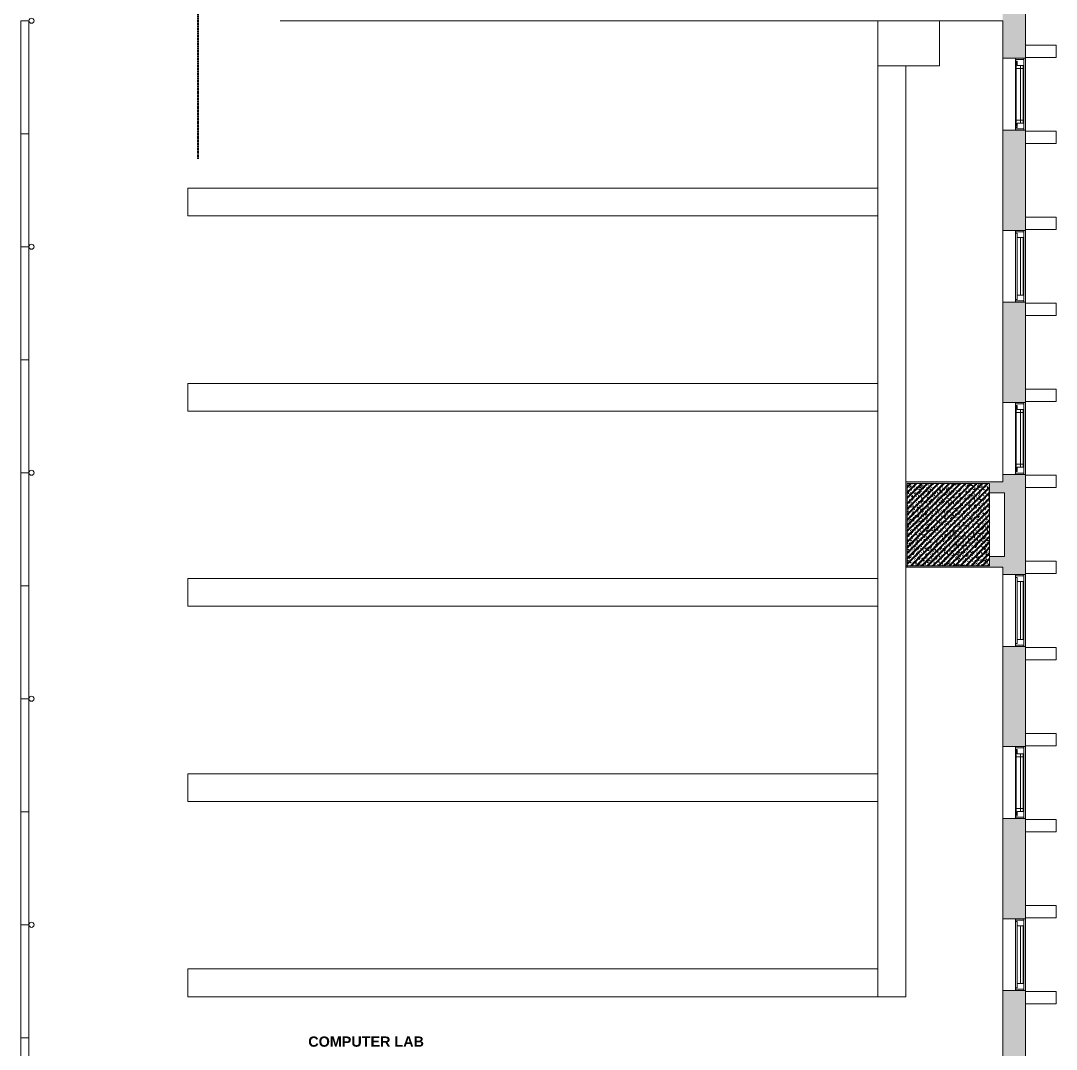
# Model space of a CAD drawing. Header units: millimetres. Extents: x -31340 to 17660, y 19597 to 75297.
# Drawn here: x 7585 to 17660, y 55740 to 65752 of the extents above; entities that cross this region are included whole.
import ezdxf

# ---------------------------------------------------------------- set-up
doc = ezdxf.new("R2010")
doc.units = ezdxf.units.MM
doc.linetypes.add('Dash', pattern=[6.35, 3.175, -3.175])
doc.linetypes.add('dash 1-1', pattern=[2, 1, -1])
for name, color, linetype, lineweight in [('A-AREA-IDEN', 2, 'Continuous', 9), ('A-DETL', 90, 'Continuous', 5), ('A-FLOR', 192, 'Continuous', 5), ('A-GLAZ', 151, 'Continuous', 5), ('A-GLAZ-CURT', 52, 'Continuous', 5), ('A-GLAZ-CWMG', 51, 'Continuous', 5), ('A-GLAZ-HDLN', 1, 'Dash', 5), ('A-WALL', 113, 'Continuous', 5), ('A-WALL-PATT', 111, 'Continuous', 5), ('M-EQPM', 50, 'Continuous', 5), ('S-COLS', 52, 'Continuous', 5)]:
    doc.layers.add(name, color=color, linetype=linetype, lineweight=lineweight)
doc.styles.add('Arial_B', font='arialbd.ttf', dxfattribs={"height": 100})

# ---------------------------------------------------------------- blocks, each defined once
blk = doc.blocks.new('M_Concrete-Square-Column - C1 - 800 X 800-V1-2nd Traffic Floor Plan - Pedestrian')
at = {"layer": 'S-COLS'}
h = blk.add_hatch(dxfattribs=at)
h.set_pattern_fill('FP_4', color=256, style=0, pattern_type=2)
h.set_pattern_definition([(50, (-16610.066, -60847), (63.763904, -5.57885), [6.667, -73.342]), (355, (-16610.066, -60847), (-12.334876, 66.869514), [5.334, -58.674]), (100.451, (-16604.75, -60847.465), (51.43036, 61.29098), [5.667, -62.332]), (46.184, (-16610.066, -60829.22), (94.87722, -14.71484), [10.001, -110.014]), (96.636, (-16602.16, -60830.45), (83.09115, 86.5993), [8.5, -93.497]), (351.184, (-16610.07, -60829.22), (83.09204, 86.59928), [8.001, -88.011]), (21, (-16601.176, -60833.665), (53.064487, -35.792726), [6.668, -73.343]), (326, (-16601.176, -60833.665), (21.63066, 64.46546), [5.334, -58.674]), (71.451, (-16596.754, -60836.65), (74.69646, 28.67237), [5.667, -62.332]), (37.5, (-16610.066, -60847), (1.080413, 29.594271), [1.676, -56.286, 1.676, -57.887, -58.896]), (37.5, (-16610.066, -60847), (1.080413, 29.594271), [-117.526, 1.676, -57.22]), (7.5, (-16610.066, -60847), (23.386368, 35.063507), [1.676, -32.283, 1.676, -54.953, -22.447]), (7.5, (-16610.066, -60847), (23.386368, 35.063507), [-90.589, 1.676, -20.771]), (327.5, (-16629.89, -60847), (47.456567, -2.005468), [1.676, -20.549, 1.676, -67.666, -92.011]), (327.5, (-16629.89, -60847), (47.456567, -2.005468), [-91.567, 1.676, -90.335]), (317.5, (-16638.78, -60847), (51.844948, 8.89904), [1.676, -27.216, 1.676, -44.374, -65.342]), (317.5, (-16638.78, -60847), (51.844948, 8.89904), [-74.943, 1.676, -63.665]), (45, (-16610.066, -60847), (-26.716616, 26.716616), []), (45, (-16610.066, -60836.11), (-26.716616, 26.716616), [])])
h.paths.add_polyline_path([(400, -400), (400, 400), (-400, 400), (-400, -400)])
at = {"layer": 'S-COLS', "lineweight": 15}
for p, q in [((400, 400), (-400, 400)), ((-400, 400), (-400, -400)), ((400, -400), (400, 400)), ((-400, -400), (400, -400))]:
    blk.add_line(p, q, dxfattribs=at)
blk = doc.blocks.new('VGU_CLUSTER_W1B - W2B - W3B - VGU_CLUSTER_W1B-12354645-2nd Traffic Floor Plan - Pedestrian')
at = {"layer": 'A-GLAZ', "lineweight": 9}
for p, q in [((-337, 95), (-350, 95)), ((-350, 12), (-337, 12)), ((-337, 95), (-337, 12)), ((-281, 95), (-337, 95)), ((-337, 12), (-337, 95)), ((-337, 12), (-322, 12)), ((-322, 12), (-322, 28)), ((-322, 28), (-281, 28)), ((-281, 28), (-311, 28)), ((-311, 28), (-311, 21)), ((-311, 21), (-251, 21)), ((-281, 28), (-281, 95)), ((-281, 88), (-281, 28)), ((-251, 88), (-281, 88)), ((281, 88), (-281, 88)), ((-281, 88), (-281, 63)), ((-281, 63), (281, 63)), ((-251, 21), (-251, 88)), ((281, 88), (251, 88)), ((251, 88), (251, 21)), ((251, 21), (311, 21)), ((337, 95), (281, 95)), ((281, 95), (281, 28)), ((281, 28), (281, 88)), ((281, 63), (281, 88)), ((311, 28), (281, 28)), ((281, 28), (322, 28)), ((311, 21), (311, 28)), ((322, 28), (322, 12)), ((322, 12), (337, 12)), ((337, 12), (337, 95)), ((350, 95), (337, 95)), ((337, 95), (337, 12)), ((337, 12), (350, 12))]:
    blk.add_line(p, q, dxfattribs=at)
at = {"layer": 'A-GLAZ'}
for p, q in [((-322, 12), (322, 12)), ((281, 95), (-281, 95)), ((-251, 21), (251, 21))]:
    blk.add_line(p, q, dxfattribs=at)
at = {"layer": 'A-GLAZ-HDLN'}
for p, q in [((-13, 95), (0, 95)), ((-13, 12), (0, 12)), ((13, 95), (0, 95)), ((13, 12), (0, 12))]:
    blk.add_line(p, q, dxfattribs=at)
blk = doc.blocks.new('VGU_CLUSTER_W1A - W2A - W3A - W4 - W5C - W6 - VGU_CLUSTER_W1A-8561551-2nd Traffic Floor Plan - Pedestrian')
at = {"layer": 'A-GLAZ', "lineweight": 9}
for p, q in [((-337, 95), (-350, 95)), ((-350, 12), (-337, 12)), ((-337, 95), (-337, 12)), ((-281, 95), (-337, 95)), ((-337, 12), (-337, 95)), ((-337, 12), (-322, 12)), ((-322, 12), (-322, 28)), ((-322, 28), (-281, 28)), ((-281, 28), (-281, 95)), ((281, 88), (-281, 88)), ((-281, 88), (-281, 63)), ((-281, 63), (281, 63)), ((337, 95), (281, 95)), ((281, 95), (281, 28)), ((281, 63), (281, 88)), ((281, 28), (322, 28)), ((322, 28), (322, 12)), ((322, 12), (337, 12)), ((337, 12), (337, 95)), ((350, 95), (337, 95)), ((337, 95), (337, 12)), ((337, 12), (350, 12))]:
    blk.add_line(p, q, dxfattribs=at)
at = {"layer": 'A-GLAZ'}
for p, q in [((-322, 12), (322, 12)), ((281, 95), (-281, 95)), ((-281, 28), (281, 28))]:
    blk.add_line(p, q, dxfattribs=at)
at = {"layer": 'A-GLAZ-HDLN'}
for p in [(-13, 12), (13, 12)]:
    blk.add_line(p, (0, 12), dxfattribs=at)
blk = doc.blocks.new('OUTLET TRACK - OUTLET TRACK-10599998-2nd Traffic Floor Plan - Pedestrian')
at = {"layer": 'M-EQPM', "color": 7}
for p, q in [((6715, 135), (0, 135)), ((0, 135), (0, -135)), ((0, -135), (0, 135)), ((0, 135), (6715, 135)), ((6715, -135), (6715, 135)), ((6715, 135), (6715, -135)), ((0, -135), (6715, -135)), ((6715, -135), (0, -135))]:
    blk.add_line(p, q, dxfattribs=at)
blk = doc.blocks.new('tu dien - tu dien-10598207-2nd Traffic Floor Plan - Pedestrian')
at = {"layer": 'M-EQPM', "color": 7}
for p, q in [((-300, -220), (-300, 220)), ((-300, 220), (300, 220)), ((300, 220), (300, -220))]:
    blk.add_line(p, q, dxfattribs=at)
blk = doc.blocks.new('OUTLET TRACK - OUTLET TRACK-10600003-2nd Traffic Floor Plan - Pedestrian')
at = {"layer": 'M-EQPM', "color": 7}
for p, q in [((4050, 135), (0, 135)), ((0, 135), (0, -135)), ((0, -135), (0, 135)), ((0, 135), (4050, 135)), ((9060, 135), (4865, 135)), ((4865, 135), (9060, 135)), ((9060, -135), (9060, 135)), ((9060, 135), (9060, -135)), ((0, -135), (9060, -135)), ((9060, -135), (0, -135))]:
    blk.add_line(p, q, dxfattribs=at)
blk = doc.blocks.new('Partition-Foulding Panel - Partition-Foulding Panel-12002997-2nd Traffic Floor Plan - Pedestrian')
at = {"layer": 'A-GLAZ-CURT'}
for p, q in [((0, 40), (-1100, 40)), ((-1100, 40), (-1100, -40)), ((1100, 40), (0, 40)), ((0, 40), (0, -40)), ((0, -40), (0, 40)), ((1100, -40), (1100, 40)), ((-1100, -40), (0, -40)), ((0, -40), (1100, -40))]:
    blk.add_line(p, q, dxfattribs=at)
for start, end in [(0, 180), (180, 360)]:
    blk.add_arc((-1100, 65), 25, start, end, dxfattribs=at)

msp = doc.modelspace()

# ---------------------------------------------------------------- hatches: boundary and pattern name
at = {"layer": 'A-WALL-PATT'}
h = msp.add_hatch(color=256, dxfattribs=at)
h.paths.add_polyline_path([(17360, 61262), (17360, 61336), (17140, 61336), (17140, 61262)])
h.paths.add_polyline_path([(17140, 62036), (17360, 62036), (17360, 63011), (17140, 63011)])
h.paths.add_polyline_path([(17360, 63711), (17360, 64686), (17140, 64686), (17140, 63711)])
h.paths.add_polyline_path([(17360, 65386), (17360, 67132), (17140, 67132), (17140, 65386)])
for points in [[(16210, 61247), (17010, 61247), (17010, 61262), (16195, 61262), (16195, 61247)], [(17360, 61157), (17360, 61262), (17010, 61262), (17010, 61157), (17155, 61157)], [(16195, 60447), (16210, 60447), (16210, 61247), (16195, 61247), (16195, 60835)], [(17155, 60537), (17360, 60537), (17360, 61157), (17155, 61157), (17155, 60835)], [(17140, 60432), (17360, 60432), (17360, 60537), (17010, 60537), (17010, 60432)], [(17010, 60432), (17010, 60447), (16210, 60447), (16210, 60432)]]:
    msp.add_hatch(color=256, dxfattribs=at).paths.add_polyline_path(points)
h = msp.add_hatch(color=256, dxfattribs=at)
h.paths.add_polyline_path([(17360, 54562), (17360, 54636), (17140, 54636), (17140, 54562)])
h.paths.add_polyline_path([(17360, 55336), (17360, 56311), (17140, 56311), (17140, 55336)])
h.paths.add_polyline_path([(17360, 57011), (17360, 57986), (17140, 57986), (17140, 57011)])
h.paths.add_polyline_path([(17140, 58686), (17360, 58686), (17360, 59661), (17140, 59661)])
h.paths.add_polyline_path([(17140, 60361), (17360, 60361), (17360, 60432), (17140, 60432)])

# ---------------------------------------------------------------- linework, layer by layer
at = {"layer": 'A-DETL', "linetype": 'dash 1-1', "lineweight": 40}
msp.add_line((9313, 64409), (9313, 67409), dxfattribs=at)
at = {"layer": 'A-FLOR'}
for p, q in [((16195, 60432), (16195, 60447)), ((16210, 60432), (16195, 60432))]:
    msp.add_line(p, q, dxfattribs=at)
at = {"layer": 'A-GLAZ-CWMG'}
for p, q in [((17360, 65515), (17360, 65395)), ((17660, 65515), (17360, 65515)), ((17660, 65395), (17660, 65515)), ((17360, 65395), (17660, 65395)), ((17360, 64677), (17360, 64557)), ((17660, 64677), (17360, 64677)), ((17660, 64557), (17660, 64677)), ((17360, 64557), (17660, 64557)), ((17360, 63840), (17360, 63720)), ((17660, 63840), (17360, 63840)), ((17660, 63720), (17660, 63840)), ((17360, 63720), (17660, 63720)), ((17360, 63002), (17360, 62882)), ((17660, 63002), (17360, 63002)), ((17660, 62882), (17660, 63002)), ((17360, 62882), (17660, 62882)), ((17360, 62165), (17360, 62045)), ((17660, 62165), (17360, 62165)), ((17660, 62045), (17660, 62165)), ((17360, 62045), (17660, 62045)), ((17360, 61327), (17360, 61207)), ((17660, 61327), (17360, 61327)), ((17660, 61207), (17660, 61327)), ((17360, 61207), (17660, 61207)), ((17360, 60490), (17360, 60370)), ((17660, 60490), (17360, 60490)), ((17660, 60370), (17660, 60490)), ((17360, 60370), (17660, 60370)), ((17360, 59652), (17360, 59532)), ((17660, 59652), (17360, 59652)), ((17660, 59532), (17660, 59652)), ((17360, 59532), (17660, 59532)), ((17360, 58815), (17360, 58695)), ((17660, 58815), (17360, 58815)), ((17660, 58695), (17660, 58815)), ((17360, 58695), (17660, 58695)), ((17360, 57977), (17360, 57857)), ((17660, 57977), (17360, 57977)), ((17660, 57857), (17660, 57977)), ((17360, 57857), (17660, 57857)), ((17360, 57140), (17360, 57020)), ((17660, 57140), (17360, 57140)), ((17660, 57020), (17660, 57140)), ((17360, 57020), (17660, 57020)), ((17360, 56302), (17360, 56182)), ((17660, 56302), (17360, 56302)), ((17660, 56182), (17660, 56302)), ((17360, 56182), (17660, 56182))]:
    msp.add_line(p, q, dxfattribs=at)
at = {"layer": 'A-WALL', "lineweight": 15}
for p, q in [((17360, 65386), (17360, 68036)), ((10110, 65752), (17140, 65752)), ((17140, 65752), (17140, 65386)), ((17140, 65386), (17360, 65386)), ((17140, 64686), (17140, 63711)), ((17360, 64686), (17140, 64686)), ((17360, 63711), (17360, 64686)), ((17140, 63711), (17360, 63711)), ((17140, 63011), (17140, 62036)), ((17360, 63011), (17140, 63011)), ((17360, 62036), (17360, 63011)), ((17140, 62036), (17360, 62036)), ((17140, 61262), (16195, 61262)), ((16195, 61262), (16195, 60447)), ((17140, 61336), (17140, 61262)), ((17360, 61336), (17140, 61336)), ((17360, 60361), (17360, 61336)), ((17010, 61157), (17155, 61157)), ((17155, 61157), (17155, 60537)), ((17155, 60537), (17010, 60537)), ((16195, 60447), (16210, 60447)), ((16210, 60447), (16210, 60432)), ((16210, 60432), (17140, 60432)), ((17140, 60432), (17140, 60361)), ((17140, 60361), (17360, 60361)), ((17140, 59661), (17140, 58686)), ((17360, 59661), (17140, 59661)), ((17360, 58686), (17360, 59661)), ((17140, 58686), (17360, 58686)), ((17140, 57986), (17140, 57011)), ((17360, 57986), (17140, 57986)), ((17360, 57011), (17360, 57986)), ((17140, 57011), (17360, 57011)), ((17140, 56311), (17140, 55336)), ((17360, 56311), (17140, 56311)), ((17360, 55336), (17360, 56311))]:
    msp.add_line(p, q, dxfattribs=at)
at = {"layer": 'A-WALL'}
for p, q in [((17140, 64686), (17140, 65386)), ((17360, 65386), (17360, 64686)), ((17140, 63011), (17140, 63711)), ((17360, 63711), (17360, 63011)), ((17140, 61336), (17140, 62036)), ((17360, 62036), (17360, 61336)), ((17140, 59661), (17140, 60361)), ((17360, 60361), (17360, 59661)), ((17140, 57986), (17140, 58686)), ((17360, 58686), (17360, 57986)), ((17140, 56311), (17140, 57011)), ((17360, 57011), (17360, 56311))]:
    msp.add_line(p, q, dxfattribs=at)

# ---------------------------------------------------------------- block references
at = {"layer": 'A-GLAZ', "rotation": 270}
for name, p in [('VGU_CLUSTER_W1B - W2B - W3B - VGU_CLUSTER_W1B-12354645-2nd Traffic Floor Plan - Pedestrian', (17250, 65036)), ('VGU_CLUSTER_W1A - W2A - W3A - W4 - W5C - W6 - VGU_CLUSTER_W1A-8561551-2nd Traffic Floor Plan - Pedestrian', (17250, 63361)), ('VGU_CLUSTER_W1B - W2B - W3B - VGU_CLUSTER_W1B-12354645-2nd Traffic Floor Plan - Pedestrian', (17250, 61686)), ('VGU_CLUSTER_W1A - W2A - W3A - W4 - W5C - W6 - VGU_CLUSTER_W1A-8561551-2nd Traffic Floor Plan - Pedestrian', (17250, 60011)), ('VGU_CLUSTER_W1B - W2B - W3B - VGU_CLUSTER_W1B-12354645-2nd Traffic Floor Plan - Pedestrian', (17250, 58336)), ('VGU_CLUSTER_W1A - W2A - W3A - W4 - W5C - W6 - VGU_CLUSTER_W1A-8561551-2nd Traffic Floor Plan - Pedestrian', (17250, 56661))]:
    msp.add_blockref(name, p, dxfattribs=at)
at = {"layer": 'A-GLAZ-CURT', "rotation": 270}
for p in [(7625, 64652), (7625, 62452), (7625, 60252), (7625, 58052), (7625, 55852)]:
    msp.add_blockref('Partition-Foulding Panel - Partition-Foulding Panel-12002997-2nd Traffic Floor Plan - Pedestrian', p, dxfattribs=at)
at = {"layer": 'M-EQPM', "color": 7}
for name, p, rotation in [('tu dien - tu dien-10598207-2nd Traffic Floor Plan - Pedestrian', (16225, 65532), 180), ('OUTLET TRACK - OUTLET TRACK-10600003-2nd Traffic Floor Plan - Pedestrian', (16060, 65312), 269.9999999999998)]:
    msp.add_blockref(name, p, dxfattribs=dict(at, rotation=rotation))
for p in [(9210, 63987), (9210, 62087), (9210, 60187), (9210, 58287), (9210, 56387)]:
    msp.add_blockref('OUTLET TRACK - OUTLET TRACK-10599998-2nd Traffic Floor Plan - Pedestrian', p, dxfattribs=at)
at = {"layer": 'S-COLS', "lineweight": 15}
msp.add_blockref('M_Concrete-Square-Column - C1 - 800 X 800-V1-2nd Traffic Floor Plan - Pedestrian', (16610, 60847), dxfattribs=at)

# ---------------------------------------------------------------- texts
at = {"layer": 'A-AREA-IDEN', "insert": (10383, 55865), "char_height": 100, "width": 1394.94, "attachment_point": 1, "style": 'Arial_B'}
msp.add_mtext('COMPUTER LAB', dxfattribs=at)

doc.saveas('drawing.dxf')
